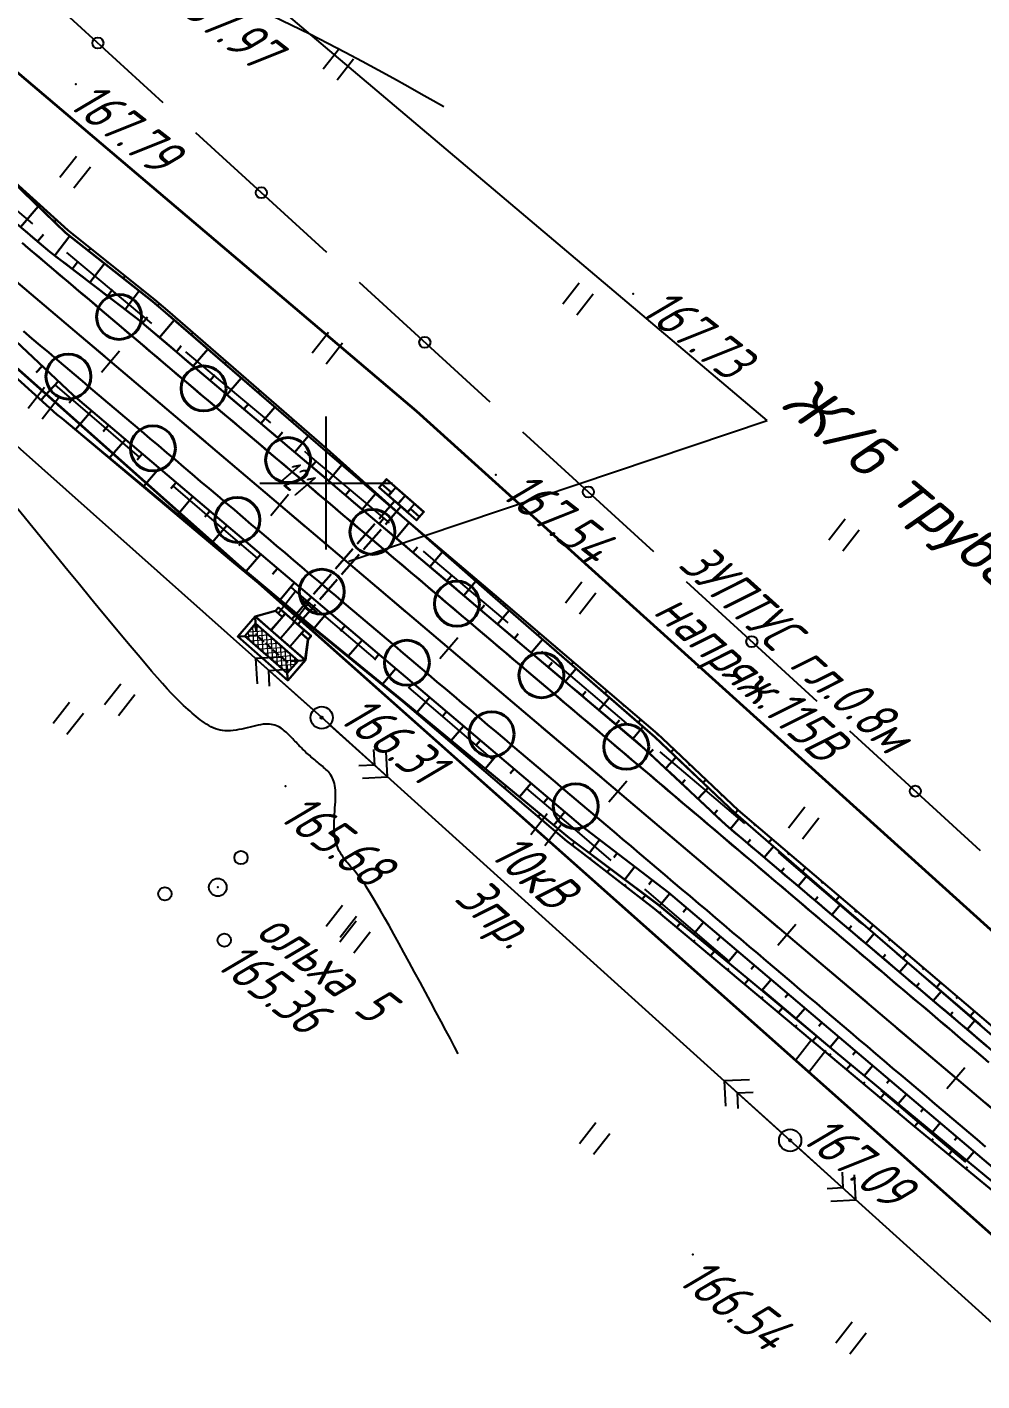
# Model space of a CAD drawing. Header units: millimetres. Extents: x -698 to 8131, y -704 to 4503.
# Drawn here: x 7678.9 to 7765.1, y 179.8 to 302 of the extents above; entities that cross this region are included whole.
import ezdxf
from ezdxf import colors
from ezdxf.entities.mleader import LeaderData, LeaderLine
from ezdxf.math import Vec2, Vec3

# ---------------------------------------------------------------- set-up
doc = ezdxf.new("R2010")
doc.units = ezdxf.units.MM
for name, pattern in [('ACAD_ISO02W100', [15, 12, -3]), ('CONTI', [0]), ('DASHED', [0.75, 0.5, -0.25]), ('STROT', [1.7, 0.5, -1.2])]:
    doc.linetypes.add(name, pattern=pattern)
for name, color, linetype, lineweight in [('10', 1, 'Continuous', 35), ('КОПИЯ_ОСЬ_13_ОТКОСЫ', 7, 'Continuous', 30), ('КОПИЯ_ОСЬ_ГРАНИЦЫ_ПОЛОС', 7, 'Continuous', 30), ('Огражд-перила', 1, 'ограждение2', 40), ('ОСЬ_ВЕРХ_ПОКРЫТИЯ_ГРАНИЦЫ_ПОЛОС', 7, 'Continuous', 30), ('ОСЬ_ВЕРХ_ПОКРЫТИЯ_ОСЬ', 1, 'Continuous', 30), ('Трубы мет.', 7, 'ACAD_ISO02W100', 30)]:
    doc.layers.add(name, color=color, linetype=linetype, lineweight=lineweight)
for name, color, linetype in [('GOR_BDEFAULT', 212, 'CONTI'), ('NAD_MDEFAULT', 7, 'CONTI'), ('PI_OTDEFAULT', 172, 'CONTI'), ('PI_TTDEFAULT', 5, 'CONTI'), ('PLN_O', 7, 'CONTI'), ('SETKR', 2, 'CONTI'), ('SIT_LDEFAULT', 7, 'CONTI'), ('USLZNDEFAULT', 7, 'CONTI'), ('ZAPSKDEFAULT', 7, 'CONTI'), ('Выноски', 250, 'Continuous'), ('ОСЬ_ВЕРХ_ПОКРЫТИЯ_ПИКЕТЫ', 1, 'Continuous'), ('разметка', 7, 'Continuous')]:
    doc.layers.add(name, color=color, linetype=linetype)
doc.styles.add('eskd', font='isocpeui.ttf', dxfattribs={"width": 1.2})
doc.styles.get("Standard").update_dxf_attribs({"font": 'isocpeui.ttf'})
doc.styles.add('ГОСТ', font='isocpeui.ttf', dxfattribs={"height": 4})
doc.linetypes.add('ограждение2', pattern='A,0.25,-0.1,[132,ltypeshp.shx,S=0.1,R=0,X=-0.1,Y=0],-0.1,1', length=1.45)

# ---------------------------------------------------------------- blocks, each defined once
blk = doc.blocks.new('BL_333')
at = {"color": 0}
for p, q in [((0, -6), (0, 6)), ((-6, 0), (6, 0))]:
    blk.add_line(p, q, dxfattribs=at)
blk = doc.blocks.new('BL_2011')
at = {"color": 0}
for p, q in [((0, 0), (0, 2.4)), ((1.6, 0), (1.6, 2.4))]:
    blk.add_line(p, q, dxfattribs=at)
blk = doc.blocks.new('BL_26')
at = {"color": 0}
for radius in [1, 0.1]:
    blk.add_circle((0, 0), radius, dxfattribs=at)
blk = doc.blocks.new('BL_172')
at = {"color": 0}
for centre, radius in [((0, 3.4), 0.6), ((0, 0), 0.8), ((-3.4, -3.4), 0.6), ((3.4, -3.4), 0.6)]:
    blk.add_circle(centre, radius, dxfattribs=at)
blk = doc.blocks.new('7')
at = {"layer": 'Огражд-перила', "linetype": 'Continuous'}
blk.add_circle((0, 0), 2.03, dxfattribs=at)
blk = doc.blocks.new('A$C25637593')
at = {"layer": 'Трубы мет.', "linetype": 'Continuous', "lineweight": 0}
h = blk.add_hatch(dxfattribs=at)
h.set_pattern_fill('ANSI37', color=256, scale=64, angle=180, style=0)
h.set_pattern_definition([(225, (2253.2026, 3680.535), (5.656854, -5.656854), []), (315, (2253.2026, 3680.535), (5.656854, 5.656854), [])])
h.paths.add_polyline_path([(49, 51), (79, 51), (79, -51), (49, -51)])
at = {"layer": 'Трубы мет.', "linetype": 'Continuous'}
for points in [[(8, -39), (8, -39), (40, -60), (40, -60), (40, 60), (8, 39), (8, 39)], [(40, 60), (49, 51)], [(88, 60), (79, 51)], [(0, 39), (0, 23), (0, 0), (0, -23), (0, -39)], [(0, 23), (8, 23), (8, 39), (0, 39)], [(0, -23), (8, -23), (8, -39), (0, -39)], [(40, -60), (49, -51)], [(79, -51), (88, -60)]]:
    blk.add_lwpolyline(points, dxfattribs=at)
at = {"layer": 'Трубы мет.', "linetype": 'Continuous', "lineweight": 0}
for points in [[(39, 23), (39, 58.1), (9, 38.5), (9, 23)], [(9, -23), (9, -38.5), (39, -58.1), (39, -23)]]:
    blk.add_lwpolyline(points, close=True, dxfattribs=at)
at = {"layer": 'Трубы мет.', "linetype": 'Continuous'}
for points in [[(40, 60), (88, 60), (88, -60), (40, -60)], [(49, 51), (79, 51), (79, -51), (49, -51)]]:
    blk.add_lwpolyline(points, close=True, dxfattribs=at)
at = {"layer": 'Трубы мет.', "ltscale": 1.2}
for points in [[(49, 51), (64, 36)], [(79, 51), (64, 36)], [(64, 36), (64, -36)], [(49, -51), (64, -36)], [(64, -36), (79, -51)]]:
    blk.add_lwpolyline(points, dxfattribs=at)
at = {"layer": 'Трубы мет.', "linetype": 'Continuous', "lineweight": 0}
for points in [[(1, 22), (39, 22)], [(1, 22), (1, 0.5)], [(1, 0.5), (39, 0.5)], [(39, 0.5), (39, 22)], [(1, -0.5), (39, -0.5)], [(1, -0.5), (1, -22)], [(1, -22), (39, -22)], [(39, -22), (39, -0.5)]]:
    blk.add_lwpolyline(points, dxfattribs=at)
blk = doc.blocks.new('A$C76A07AE2')
at = {"layer": 'Трубы мет.', "linetype": 'Continuous', "lineweight": 0}
for p, q in [((-18.9, 44.2), (-8, 44.2)), ((-18.9, 44.2), (-18.9, 23)), ((-4, 45), (-1.3, 45)), ((-18.9, 23), (0, 23)), ((-18.9, 22.1), (-0.9, 22.1)), ((-18.9, 22.1), (-18.9, 21.8)), ((-18.9, 21.8), (-18.9, 0.5)), ((-0.9, 22.1), (-0.9, 0.5)), ((-18.9, -0.5), (-18.9, -20.5)), ((-18.9, -20.5), (-18.9, -22)), ((-18.9, -22), (-0.9, -22)), ((-18.9, -23), (0, -23)), ((-18.9, -23), (-18.9, -44.1)), ((-0.9, -0.5), (-0.9, -20.5)), ((-0.9, -20.5), (-0.9, -22)), ((-18.9, -44.1), (-8, -44.1))]:
    blk.add_line(p, q, dxfattribs=at)
at = {"layer": 'Трубы мет.', "linetype": 'Continuous'}
blk.add_lwpolyline([(-20, -45), (0, -45), (0, 45), (-20, 45)], close=True, dxfattribs=at)
for points in [[(-8, 45), (-8, 23), (0, 23)], [(-8, -45), (-8, -23), (0, -23)]]:
    blk.add_lwpolyline(points, dxfattribs=at)
at = {"layer": 'Трубы мет.', "linetype": 'Continuous', "lineweight": 0}
for points in [[(-18.9, 0.5), (-0.9, 0.5)], [(-18.9, -0.5), (-0.9, -0.5)]]:
    blk.add_lwpolyline(points, dxfattribs=at)
blk = doc.blocks.new('*U53')
at = {"layer": 'КОПИЯ_ОСЬ_13_ОТКОСЫ'}
for points in [[(0, 0), (6.79, -6.52), (14.64, -12.73), (16.54, -14.36), (30.23, -26.2), (37.37, -32.31)], [(0, 0), (7, -6.28), (14.81, -12.54), (15.98, -13.55), (30.37, -26.03), (37.37, -32.31)], [(2.98, -2.67), (2.89, -2.77)], [(4.46, -4.01), (4.43, -4.04)], [(5.95, -5.35), (5.77, -5.54)], [(7.46, -6.66), (7.41, -6.73)], [(9.02, -7.91), (8.84, -8.14)], [(10.58, -9.16), (10.52, -9.23)], [(12.15, -10.41), (11.98, -10.62)], [(13.71, -11.66), (13.65, -11.73)], [(15.25, -12.92), (15.09, -13.11)], [(16.76, -14.23), (16.71, -14.3)], [(18.27, -15.54), (18.12, -15.73)], [(19.79, -16.86), (19.73, -16.92)], [(21.3, -18.17), (21.14, -18.34)], [(22.81, -19.48), (22.76, -19.53)], [(24.32, -20.79), (24.17, -20.96)], [(25.83, -22.1), (25.78, -22.15)], [(27.34, -23.41), (27.19, -23.58)], [(28.85, -24.72), (28.8, -24.77)], [(30.36, -26.03), (30.22, -26.19)], [(31.85, -27.36), (31.8, -27.42)], [(33.34, -28.7), (33.26, -28.79)], [(34.83, -30.03), (34.8, -30.06)], [(36.32, -31.37), (36.3, -31.39)]]:
    blk.add_lwpolyline(points, dxfattribs=at)
blk = doc.blocks.new('*U54')
at = {"layer": 'КОПИЯ_ОСЬ_13_ОТКОСЫ'}
for points in [[(0, 0), (7.96, -7), (22.6, -19.73), (29.86, -26.64), (37.87, -33.58), (53.01, -46.64)], [(0, 0), (8.08, -6.86), (22.84, -19.45), (23.28, -19.86), (30.12, -26.32), (68.65, -59.13)], [(3.05, -2.59), (3.01, -2.64)], [(4.57, -3.88), (4.56, -3.9)], [(6.1, -5.18), (6.01, -5.28)], [(7.62, -6.47), (7.59, -6.51)], [(9.14, -7.77), (9.02, -7.92)], [(10.67, -9.07), (10.63, -9.12)], [(12.19, -10.36), (12.04, -10.54)], [(13.71, -11.66), (13.66, -11.72)], [(15.23, -12.96), (15.06, -13.17)], [(16.76, -14.26), (16.7, -14.33)], [(18.28, -15.55), (18.07, -15.79)], [(19.8, -16.85), (19.73, -16.93)], [(21.32, -18.15), (21.09, -18.42)], [(22.84, -19.45), (22.77, -19.54)], [(24.3, -20.82), (24.04, -21.1)], [(25.75, -22.19), (25.66, -22.28)], [(27.21, -23.57), (26.93, -23.86)], [(28.66, -24.94), (28.57, -25.04)], [(30.11, -26.31), (29.83, -26.61)], [(31.64, -27.61), (31.55, -27.72)], [(33.16, -28.91), (32.87, -29.25)], [(34.68, -30.2), (34.58, -30.32)], [(36.2, -31.5), (35.89, -31.86)], [(37.73, -32.8), (37.62, -32.92)], [(39.25, -34.09), (38.92, -34.48)], [(40.77, -35.39), (40.66, -35.52)], [(42.29, -36.69), (41.95, -37.09)], [(43.82, -37.98), (43.7, -38.12)], [(45.34, -39.28), (44.98, -39.71)], [(46.86, -40.58), (46.74, -40.72)], [(48.38, -41.87), (48, -42.32)], [(49.91, -43.17), (49.78, -43.32)], [(51.43, -44.47), (51.03, -44.93)]]:
    blk.add_lwpolyline(points, dxfattribs=at)
blk = doc.blocks.new('*U57')
at = {"layer": 'КОПИЯ_ОСЬ_13_ОТКОСЫ'}
for points in [[(0, 0), (15.39, -12.77), (22.6, -18.8), (30.8, -25.52), (45.78, -37.86), (53.79, -43.87), (61.95, -50.64), (69.64, -57.04), (77.34, -63.42), (92.75, -76.16)], [(0, 0), (15.3, -12.88), (22.55, -18.86), (30.77, -25.56), (45.54, -38.14), (46.76, -39.08), (53.46, -44.26), (76.92, -63.9), (101.65, -84.23)], [(3.06, -2.58), (3.08, -2.55)], [(4.59, -3.87), (4.6, -3.86)], [(6.12, -5.15), (6.16, -5.11)], [(7.65, -6.44), (7.66, -6.43)], [(9.18, -7.73), (9.23, -7.66)], [(10.71, -9.02), (10.73, -9)], [(12.24, -10.31), (12.31, -10.22)], [(13.77, -11.6), (13.79, -11.57)], [(15.3, -12.88), (15.39, -12.77)], [(16.84, -14.16), (16.87, -14.12)], [(18.38, -15.43), (18.46, -15.34)], [(19.93, -16.7), (19.95, -16.67)], [(21.47, -17.97), (21.53, -17.9)], [(23.02, -19.24), (23.04, -19.22)], [(24.57, -20.5), (24.61, -20.45)], [(26.12, -21.77), (26.13, -21.75)], [(27.67, -23.03), (27.71, -22.99)], [(29.22, -24.29), (29.23, -24.28)], [(30.77, -25.56), (30.8, -25.52)], [(32.29, -26.86), (32.3, -26.84)], [(33.81, -28.15), (33.89, -28.06)], [(35.34, -29.45), (35.36, -29.42)], [(36.86, -30.75), (36.98, -30.61)], [(38.38, -32.04), (38.42, -32)], [(39.9, -33.34), (40.06, -33.15)], [(41.43, -34.64), (41.48, -34.57)], [(42.95, -35.93), (43.15, -35.7)], [(44.47, -37.23), (44.54, -37.15)], [(46.01, -38.5), (46.24, -38.21)], [(47.6, -39.73), (47.67, -39.63)], [(49.18, -40.95), (49.44, -40.61)], [(50.76, -42.17), (50.85, -42.06)], [(52.35, -43.39), (52.64, -43.01)], [(53.91, -44.63), (54.02, -44.51)], [(55.45, -45.92), (55.78, -45.52)], [(56.98, -47.2), (57.09, -47.07)], [(58.51, -48.49), (58.86, -48.07)], [(60.05, -49.77), (60.16, -49.63)], [(61.58, -51.05), (61.94, -50.63)], [(63.11, -52.34), (63.23, -52.2)], [(64.65, -53.62), (65.01, -53.19)], [(66.18, -54.91), (66.3, -54.76)], [(67.71, -56.19), (68.09, -55.75)], [(69.25, -57.47), (69.37, -57.33)], [(70.78, -58.76), (71.16, -58.3)], [(72.31, -60.04), (72.44, -59.89)], [(73.85, -61.33), (74.24, -60.85)], [(75.38, -62.61), (75.51, -62.45)], [(76.91, -63.9), (77.32, -63.41)], [(78.46, -65.17), (78.59, -65)], [(80, -66.44), (80.4, -65.95)], [(81.55, -67.71), (81.68, -67.54)]]:
    blk.add_lwpolyline(points, dxfattribs=at)

msp = doc.modelspace()

# ---------------------------------------------------------------- linework, layer by layer
at = {"layer": '10'}
for points in [[(7384.5, 596.29), (7438.51, 545.9), (7502.4, 474.09), (7557.08, 408.21), (7599.64, 364.49), (7714.09, 267.32), (7782.33, 205.66), (7802.95, 187.96), (7827.05, 167.28), (7831.93, 163.09), (7846.05, 144.89), (7851.59, 137.76), (7868.69, 97.28), (7876.34, 79.15), (7881.94, 63.12), (7904.92, -2.65), (7913.74, -6.59), (7929.84, -50.89), (7929.84, -50.89), (7966.05, -166.92), (7964.87, -168.84), (7968.62, -174.87), (7974.57, -194.31), (7993.63, -264.5)], [(7904.92, -2.65), (7881.94, 63.12), (7876.34, 79.15), (7868.69, 97.28), (7851.59, 137.76), (7846.05, 144.89), (7831.93, 163.09), (7827.05, 167.28), (7802.95, 187.96), (7782.33, 205.66), (7714.09, 267.32), (7599.64, 364.49), (7557.08, 408.21), (7502.4, 474.09)], [(7534.82, 388.2), (7579.15, 342.64), (7668.38, 266.15), (7674.93, 273.95), (7730.44, 224.6), (7787.61, 173.77), (7799.79, 161.63), (7803.05, 157.73), (7798.76, 152.74), (7838.69, 112.27), (7838.69, 112.27), (7853.29, 72.48), (7860.17, 81.04), (7863.85, 70.86), (7884.48, 12.62)]]:
    msp.add_lwpolyline(points, dxfattribs=at)
at = {"layer": 'GOR_BDEFAULT', "color": 212, "flags": 128}
for points, elevation in [([(7716.56, 294.77), (7715.58, 295.32), (7714.49, 295.94), (7713.29, 296.61), (7712, 297.33), (7710.62, 298.09), (7709.17, 298.87), (7707.65, 299.68), (7706.07, 300.5), (7704.45, 301.33), (7702.78, 302.15), (7701.09, 302.97), (7699.37, 303.76), (7697.65, 304.53), (7695.92, 305.26), (7694.2, 305.96), (7692.49, 306.6), (7690.79, 307.2), (7689.11, 307.75), (7687.43, 308.27), (7685.76, 308.75), (7684.08, 309.21), (7682.41, 309.64), (7680.72, 310.05), (7679.02, 310.45), (7677.31, 310.83), (7675.59, 311.21), (7673.84, 311.58), (7672.07, 311.96), (7670.27, 312.34), (7668.44, 312.73)], 168), ([(7717.85, 209.32), (7717.51, 209.95), (7717.14, 210.66), (7716.73, 211.42), (7716.3, 212.23), (7715.84, 213.09), (7715.37, 213.97), (7714.89, 214.87), (7714.4, 215.78), (7713.91, 216.69), (7713.42, 217.59), (7712.94, 218.47), (7712.48, 219.31), (7712.03, 220.12), (7711.61, 220.88), (7711.22, 221.57), (7710.86, 222.2), (7710.54, 222.76), (7710.24, 223.26), (7709.97, 223.71), (7709.72, 224.1), (7709.5, 224.45), (7709.3, 224.75), (7709.12, 225.02), (7708.95, 225.25), (7708.79, 225.45), (7708.65, 225.64), (7708.51, 225.8), (7708.39, 225.95), (7708.26, 226.09), (7708.14, 226.23), (7708.01, 226.37), (7707.89, 226.51), (7707.77, 226.65), (7707.65, 226.8), (7707.53, 226.95), (7707.42, 227.11), (7707.31, 227.27), (7707.21, 227.44), (7707.11, 227.61), (7707.02, 227.8), (7706.94, 228), (7706.86, 228.2), (7706.8, 228.42), (7706.75, 228.65), (7706.71, 228.9), (7706.68, 229.16), (7706.66, 229.43), (7706.66, 229.71), (7706.66, 230), (7706.66, 230.3), (7706.67, 230.6), (7706.69, 230.9), (7706.71, 231.2), (7706.72, 231.5), (7706.74, 231.79), (7706.76, 232.07), (7706.77, 232.35), (7706.77, 232.61), (7706.77, 232.87), (7706.76, 233.1), (7706.74, 233.32), (7706.71, 233.52), (7706.67, 233.71), (7706.62, 233.88), (7706.57, 234.04), (7706.51, 234.19), (7706.44, 234.32), (7706.36, 234.45), (7706.28, 234.57), (7706.19, 234.68), (7706.1, 234.78), (7706.01, 234.89), (7705.91, 234.98), (7705.8, 235.08), (7705.7, 235.17), (7705.59, 235.27), (7705.48, 235.36), (7705.37, 235.46), (7705.25, 235.55), (7705.14, 235.65), (7705.02, 235.74), (7704.91, 235.84), (7704.79, 235.93), (7704.68, 236.03), (7704.56, 236.13), (7704.45, 236.23), (7704.33, 236.32), (7704.22, 236.42), (7704.11, 236.52), (7704.01, 236.62), (7703.9, 236.72), (7703.8, 236.82), (7703.7, 236.92), (7703.6, 237.02), (7703.5, 237.12), (7703.4, 237.23), (7703.3, 237.33), (7703.21, 237.43), (7703.11, 237.53), (7703.01, 237.63), (7702.92, 237.74), (7702.82, 237.84), (7702.72, 237.94), (7702.62, 238.04), (7702.52, 238.14), (7702.42, 238.24), (7702.31, 238.34), (7702.21, 238.44), (7702.09, 238.53), (7701.98, 238.62), (7701.86, 238.71), (7701.73, 238.79), (7701.6, 238.86), (7701.46, 238.92), (7701.31, 238.97), (7701.15, 239.02), (7700.99, 239.05), (7700.81, 239.07), (7700.63, 239.08), (7700.43, 239.07), (7700.23, 239.06), (7700.01, 239.02), (7699.78, 238.98), (7699.55, 238.93), (7699.31, 238.87), (7699.06, 238.81), (7698.81, 238.75), (7698.56, 238.69), (7698.31, 238.63), (7698.05, 238.58), (7697.8, 238.53), (7697.55, 238.49), (7697.3, 238.47), (7697.05, 238.46), (7696.82, 238.46), (7696.59, 238.49), (7696.36, 238.53), (7696.15, 238.59), (7695.93, 238.66), (7695.73, 238.74), (7695.52, 238.84), (7695.33, 238.95), (7695.13, 239.07), (7694.94, 239.19), (7694.75, 239.33), (7694.57, 239.47), (7694.38, 239.62), (7694.2, 239.76), (7694.02, 239.92), (7693.84, 240.07), (7693.66, 240.23), (7693.47, 240.39), (7693.27, 240.56), (7693.06, 240.76), (7692.83, 240.98), (7692.57, 241.23), (7692.28, 241.53), (7691.95, 241.87), (7691.58, 242.27), (7691.17, 242.73), (7690.7, 243.25), (7690.18, 243.85), (7689.6, 244.53), (7688.95, 245.29), (7688.23, 246.15), (7687.43, 247.11), (7686.56, 248.15), (7685.64, 249.27), (7684.67, 250.45), (7683.67, 251.68), (7682.63, 252.95), (7681.57, 254.23), (7680.51, 255.53), (7679.45, 256.83), (7678.4, 258.1), (7677.37, 259.35), (7676.37, 260.56), (7675.41, 261.71), (7674.51, 262.79), (7673.66, 263.79), (7672.88, 264.7), (7672.16, 265.52), (7671.51, 266.25), (7670.92, 266.91), (7670.38, 267.5), (7669.89, 268.03), (7669.45, 268.49), (7669.05, 268.9), (7668.7, 269.26), (7668.37, 269.58), (7668.08, 269.87), (7667.82, 270.12), (7667.59, 270.35), (7667.37, 270.56), (7667.17, 270.75), (7666.99, 270.94), (7666.81, 271.12), (7666.65, 271.3), (7666.5, 271.46), (7666.35, 271.63), (7666.21, 271.79), (7666.07, 271.95), (7665.94, 272.11), (7665.8, 272.26), (7665.67, 272.42), (7665.53, 272.57), (7665.39, 272.73), (7665.25, 272.89), (7665.1, 273.05), (7664.94, 273.21), (7664.77, 273.38), (7664.59, 273.56), (7664.41, 273.73), (7664.21, 273.92), (7664.01, 274.1), (7663.81, 274.29), (7663.59, 274.49), (7663.38, 274.69), (7663.15, 274.89), (7662.93, 275.1), (7662.7, 275.31), (7662.47, 275.53), (7662.24, 275.75), (7662, 275.97), (7661.77, 276.2), (7661.53, 276.44), (7661.29, 276.67), (7661.06, 276.91), (7660.82, 277.15), (7660.58, 277.39), (7660.34, 277.63), (7660.1, 277.87), (7659.86, 278.1), (7659.62, 278.33), (7659.37, 278.56), (7659.12, 278.78), (7658.87, 278.99), (7658.61, 279.2), (7658.36, 279.39), (7658.1, 279.58), (7657.83, 279.75), (7657.56, 279.92), (7657.29, 280.08), (7657.02, 280.23), (7656.74, 280.37), (7656.46, 280.5), (7656.18, 280.63), (7655.9, 280.76), (7655.61, 280.89), (7655.33, 281.01), (7655.04, 281.13), (7654.76, 281.25), (7654.47, 281.37), (7654.18, 281.5), (7653.89, 281.62), (7653.61, 281.76), (7653.32, 281.89), (7653.04, 282.03), (7652.75, 282.17), (7652.47, 282.3), (7652.19, 282.44), (7651.92, 282.58), (7651.64, 282.72), (7651.37, 282.86), (7651.11, 282.99), (7650.84, 283.12), (7650.58, 283.24), (7650.33, 283.36), (7650.08, 283.47), (7649.84, 283.58), (7649.6, 283.68), (7649.37, 283.77), (7649.14, 283.85), (7648.91, 283.94), (7648.69, 284.02), (7648.46, 284.09), (7648.23, 284.17), (7648.01, 284.25), (7647.78, 284.33), (7647.54, 284.41), (7647.3, 284.49), (7647.06, 284.58), (7646.81, 284.68), (7646.55, 284.78), (7646.28, 284.89), (7646, 285.02), (7645.7, 285.16), (7645.36, 285.32), (7644.99, 285.51), (7644.56, 285.73), (7644.08, 285.99), (7643.51, 286.3), (7642.87, 286.67), (7642.13, 287.09), (7641.29, 287.58), (7640.33, 288.14), (7639.24, 288.78), (7638.02, 289.5), (7636.66, 290.31), (7635.14, 291.22)], 166)]:
    msp.add_lwpolyline(points, dxfattribs=dict(at, elevation=elevation))
at = {"layer": 'PI_TTDEFAULT', "color": 5}
for p in [(7683.33, 296.84, 167.79), (7733.63, 277.92, 167.73), (7721.23, 261.58, 167.54), (7705.53, 239.66, 166.31), (7702.26, 233.46, 165.68), (7696.15, 224.34, 165.36), (7747.8, 201.5, 167.09), (7739.02, 191.19, 166.54)]:
    msp.add_point(p, dxfattribs=at)
at = {"layer": 'SIT_LDEFAULT', "color": 7}
for p, q in [((7691.23, 295.14), (7679.43, 305.94)), ((7705.98, 281.63), (7694.18, 292.43)), ((7679.46, 284.22), (7675.61, 287.46)), ((7687.09, 277.83), (7682.53, 281.65)), ((7705.53, 239.66), (7659.22, 280.91)), ((7720.73, 268.13), (7708.93, 278.93)), ((7690.19, 275.23), (7687.09, 277.83)), ((7698.58, 268.22), (7693.26, 272.66)), ((7681.49, 269.66), (7684.15, 267.38)), ((7700.93, 266.25), (7698.58, 268.22)), ((7684.15, 267.38), (7689.07, 263.16)), ((7735.49, 254.63), (7723.69, 265.43)), ((7704.32, 263.41), (7704, 263.68)), ((7710.06, 258.59), (7704.32, 263.41)), ((7692.11, 260.56), (7697.1, 256.28)), ((7711.65, 257.25), (7710.06, 258.59)), ((7697.1, 256.28), (7699.71, 254.05)), ((7715.79, 253.76), (7714.71, 254.67)), ((7721.72, 248.74), (7715.79, 253.76)), ((7750.24, 241.12), (7738.44, 251.92)), ((7702.74, 251.44), (7703.47, 250.81)), ((7703.47, 250.81), (7709.75, 245.44)), ((7722.35, 248.21), (7721.72, 248.74)), ((7728, 243.42), (7725.4, 245.62)), ((7701.82, 245.11), (7699.56, 244.98)), ((7704.78, 240.33), (7699.56, 244.98)), ((7699.56, 244.98), (7699.69, 242.72)), ((7709.75, 245.44), (7710.34, 244.94)), ((7700.75, 243.92), (7702.16, 244)), ((7700.83, 242.51), (7700.75, 243.92)), ((7733.03, 239.16), (7728, 243.42)), ((7713.38, 242.34), (7716, 240.11)), ((7747.8, 201.5), (7705.53, 239.66)), ((7716, 240.11), (7720.98, 235.85)), ((7706.27, 238.99), (7711.47, 234.3)), ((7764.99, 227.62), (7753.19, 238.42)), ((7710.21, 236.78), (7710.28, 235.37)), ((7711.47, 234.3), (7711.35, 236.56)), ((7741.12, 232.29), (7736.08, 236.57)), ((7710.28, 235.37), (7708.87, 235.3)), ((7709.21, 234.18), (7711.47, 234.3)), ((7724.02, 233.25), (7728.57, 229.37)), ((7743.7, 230.09), (7741.12, 232.29)), ((7728.57, 229.37), (7731.63, 226.76)), ((7747.72, 226.67), (7746.75, 227.5)), ((7754.19, 221.15), (7747.72, 226.67)), ((7734.67, 224.17), (7734.84, 224.02)), ((7734.84, 224.02), (7741.07, 218.7)), ((7754.36, 221.01), (7754.19, 221.15)), ((7741.07, 218.7), (7742.27, 217.67)), ((7760.42, 215.83), (7757.4, 218.41)), ((7745.31, 215.07), (7747.23, 213.43)), ((7765.01, 211.93), (7760.42, 215.83)), ((7747.23, 213.44), (7752.93, 208.58)), ((7744.12, 206.98), (7741.86, 206.86)), ((7747.06, 202.17), (7741.86, 206.86)), ((7741.86, 206.86), (7741.98, 204.6)), ((7743.05, 205.79), (7744.46, 205.86)), ((7743.12, 204.38), (7743.05, 205.79)), ((7755.98, 205.99), (7759.43, 203.06)), ((7759.43, 203.06), (7763.61, 199.53)), ((7789.09, 164.16), (7747.8, 201.5)), ((7748.54, 200.83), (7753.73, 196.13)), ((7752.48, 198.62), (7752.55, 197.21)), ((7753.73, 196.13), (7753.62, 198.39)), ((7752.55, 197.21), (7751.13, 197.14)), ((7751.47, 196.02), (7753.73, 196.13))]:
    msp.add_line(p, q, dxfattribs=at)
for centre in [(7685.33, 300.54), (7700.08, 287.03), (7714.83, 273.53), (7729.59, 260.03), (7744.34, 246.52), (7759.09, 233.02)]:
    msp.add_circle(centre, 0.5, dxfattribs=at)
at = {"layer": 'КОПИЯ_ОСЬ_13_ОТКОСЫ'}
for points in [[(7618.37, 335.26), (7658.55, 300.72), (7680.98, 281.71), (7688.93, 275.62), (7734.7, 236.82), (7742, 229.97), (7801.96, 179.13)], [(7613.71, 328.25), (7675.81, 275.6), (7683.11, 268.76), (7728.88, 229.95), (7736.83, 223.87), (7792.2, 176.92)], [(7640.33, 302.42), (7647.17, 296.56), (7647.92, 295.91), (7648.67, 295.24), (7651.7, 292.64), (7653.44, 291.13), (7659.2, 286.02), (7666.86, 279.59), (7674.21, 273.72), (7681.63, 267.01), (7682.11, 266.65), (7697.5, 253.87), (7704.71, 247.84), (7712.91, 241.12), (7727.89, 228.79), (7735.9, 222.77), (7744.06, 216.01), (7751.74, 209.61), (7759.44, 203.23), (7774.86, 190.48)], [(7660.3, 302.78), (7667.81, 296.18), (7675.63, 289.94), (7682.43, 283.41), (7690.28, 277.21), (7692.17, 275.57), (7705.86, 263.74), (7713.01, 257.63), (7720.97, 250.63), (7735.61, 237.89), (7742.86, 230.99), (7750.88, 224.05), (7766.02, 210.98)], [(7678.36, 283.92), (7679.95, 285.79)], [(7679.89, 282.63), (7680.42, 283.25)], [(7681.43, 281.36), (7682.79, 283.13)], [(7683.02, 280.14), (7683.47, 280.73)], [(7684.61, 278.93), (7685.92, 280.65)], [(7686.2, 277.71), (7686.64, 278.29)], [(7687.79, 276.5), (7689.06, 278.17)], [(7689.36, 275.26), (7689.81, 275.8)], [(7690.88, 273.97), (7692.21, 275.54)], [(7692.41, 272.67), (7692.85, 273.2)], [(7693.93, 271.38), (7695.24, 272.92)], [(7680.31, 271.38), (7679.77, 270.8)], [(7695.46, 270.09), (7695.89, 270.6)], [(7696.98, 268.79), (7698.26, 270.3)], [(7681.77, 270.01), (7680.18, 268.32)], [(7683.23, 268.65), (7682.73, 268.06)], [(7698.51, 267.5), (7698.94, 268)], [(7700.03, 266.21), (7701.29, 267.69)], [(7684.76, 267.36), (7683.31, 265.65)], [(7686.29, 266.06), (7685.8, 265.49)], [(7701.56, 264.91), (7701.98, 265.41)], [(7687.81, 264.77), (7686.39, 263.09)], [(7703.09, 263.62), (7704.32, 265.07)], [(7689.34, 263.48), (7688.86, 262.92)], [(7704.61, 262.33), (7705.02, 262.81)], [(7690.86, 262.18), (7689.47, 260.54)], [(7706.14, 261.03), (7707.35, 262.46)], [(7692.39, 260.89), (7691.92, 260.34)], [(7693.91, 259.6), (7692.54, 257.98)], [(7707.66, 259.74), (7708.07, 260.22)], [(7709.19, 258.45), (7710.39, 259.86)], [(7695.44, 258.3), (7694.98, 257.77)], [(7696.96, 257.01), (7695.62, 255.43)], [(7710.71, 257.15), (7711.11, 257.63)], [(7712.24, 255.86), (7713.42, 257.26)], [(7698.49, 255.72), (7698.04, 255.19)], [(7700.02, 254.42), (7698.7, 252.87)], [(7713.76, 254.57), (7714.16, 255.03)], [(7715.29, 253.27), (7716.43, 254.62)], [(7701.54, 253.13), (7701.1, 252.61)], [(7703.07, 251.84), (7701.77, 250.3)], [(7716.82, 251.98), (7717.2, 252.43)], [(7718.34, 250.69), (7719.43, 251.98)], [(7704.59, 250.54), (7704.16, 250.03)], [(7719.87, 249.39), (7720.23, 249.82)], [(7721.39, 248.1), (7722.45, 249.34)], [(7706.12, 249.25), (7704.84, 247.74)], [(7707.64, 247.96), (7707.22, 247.45)], [(7722.92, 246.81), (7723.27, 247.22)], [(7709.17, 246.66), (7707.93, 245.2)], [(7724.44, 245.51), (7725.46, 246.72)], [(7710.69, 245.37), (7710.28, 244.88)], [(7725.97, 244.22), (7726.31, 244.62)], [(7712.22, 244.08), (7711.02, 242.67)], [(7727.49, 242.93), (7728.48, 244.09)], [(7713.74, 242.78), (7713.35, 242.31)], [(7729.02, 241.63), (7729.35, 242.02)], [(7715.27, 241.49), (7714.12, 240.13)], [(7730.55, 240.34), (7731.5, 241.47)], [(7716.8, 240.2), (7716.41, 239.74)], [(7718.32, 238.9), (7717.2, 237.59)], [(7732.07, 239.05), (7732.39, 239.42)], [(7733.6, 237.75), (7734.52, 238.84)], [(7719.85, 237.61), (7719.47, 237.17)], [(7721.37, 236.32), (7720.29, 235.04)], [(7735.1, 236.44), (7735.43, 236.78)], [(7736.56, 235.07), (7737.51, 236.08)], [(7722.9, 235.02), (7722.54, 234.6)], [(7724.42, 233.73), (7723.38, 232.5)], [(7738.02, 233.7), (7738.34, 234.04)], [(7725.95, 232.44), (7725.6, 232.03)], [(7739.48, 232.33), (7740.41, 233.32)], [(7727.47, 231.14), (7726.47, 229.95)], [(7740.94, 230.97), (7741.25, 231.3)], [(7729, 229.86), (7728.69, 229.44)], [(7742.42, 229.62), (7743.27, 230.63)], [(7730.59, 228.64), (7729.68, 227.44)], [(7743.94, 228.33), (7744.23, 228.66)], [(7732.18, 227.43), (7731.88, 227.03)], [(7745.47, 227.03), (7746.3, 228.01)], [(7733.77, 226.21), (7732.87, 225.04)], [(7746.99, 225.74), (7747.27, 226.07)], [(7735.36, 224.99), (7735.06, 224.6)], [(7748.52, 224.45), (7749.32, 225.39)], [(7736.94, 223.77), (7736.01, 222.68)], [(7738.47, 222.48), (7738.16, 222.11)], [(7750.04, 223.15), (7750.31, 223.47)], [(7751.57, 221.86), (7752.35, 222.78)], [(7739.99, 221.19), (7739.09, 220.12)], [(7753.09, 220.57), (7753.35, 220.87)], [(7754.62, 219.27), (7755.38, 220.16)], [(7741.52, 219.89), (7741.22, 219.54)], [(7743.04, 218.6), (7742.17, 217.57)], [(7756.15, 217.98), (7756.4, 218.28)], [(7757.67, 216.68), (7758.41, 217.55)], [(7744.57, 217.31), (7744.28, 216.96)], [(7746.09, 216.01), (7745.25, 215.02)], [(7759.2, 215.39), (7759.44, 215.68)], [(7747.62, 214.72), (7747.34, 214.39)], [(7760.72, 214.1), (7761.43, 214.94)], [(7749.15, 213.43), (7748.32, 212.46)], [(7762.25, 212.8), (7762.48, 213.08)], [(7750.67, 212.13), (7750.4, 211.81)], [(7763.77, 211.51), (7764.46, 212.32)], [(7752.2, 210.84), (7751.4, 209.9)], [(7753.72, 209.55), (7753.46, 209.23)], [(7755.25, 208.25), (7754.48, 207.34)], [(7756.77, 206.96), (7756.52, 206.66)], [(7758.3, 205.67), (7757.56, 204.79)], [(7759.82, 204.37), (7759.58, 204.08)], [(7761.35, 203.08), (7760.64, 202.24)], [(7762.88, 201.79), (7762.64, 201.51)], [(7764.4, 200.49), (7763.72, 199.69)]]:
    msp.add_lwpolyline(points, dxfattribs=at)
at = {"layer": 'КОПИЯ_ОСЬ_ГРАНИЦЫ_ПОЛОС'}
for points in [[(7765.43, 208.8), (7764.66, 209.45), (7763.9, 210.09), (7763.14, 210.74), (7762.38, 211.39), (7761.61, 212.03), (7760.85, 212.68), (7760.09, 213.33), (7759.33, 213.97), (7758.56, 214.62), (7757.8, 215.26), (7757.04, 215.91), (7756.28, 216.56), (7755.51, 217.2), (7754.75, 217.85), (7753.99, 218.5), (7753.23, 219.14), (7752.46, 219.79), (7751.7, 220.44), (7750.94, 221.08), (7750.18, 221.73), (7749.41, 222.38), (7748.65, 223.02), (7747.89, 223.67), (7747.13, 224.32), (7746.36, 224.96), (7745.6, 225.61), (7744.84, 226.26), (7744.08, 226.9), (7743.31, 227.55), (7742.55, 228.19), (7741.79, 228.84), (7741.03, 229.49), (7740.26, 230.13), (7739.5, 230.78), (7738.74, 231.43), (7737.97, 232.07), (7737.21, 232.72), (7736.45, 233.37), (7735.69, 234.01), (7734.92, 234.66), (7734.16, 235.31), (7733.4, 235.95), (7732.64, 236.6), (7731.87, 237.25), (7731.11, 237.89), (7730.35, 238.54), (7729.59, 239.19), (7728.82, 239.83), (7728.06, 240.48), (7727.3, 241.12), (7726.54, 241.77), (7725.77, 242.42), (7725.01, 243.06), (7724.25, 243.71), (7723.49, 244.36), (7722.72, 245), (7721.96, 245.65), (7721.2, 246.3), (7720.44, 246.94), (7719.67, 247.59), (7718.91, 248.24), (7718.15, 248.88), (7717.39, 249.53), (7716.62, 250.18), (7715.86, 250.82), (7715.1, 251.47), (7714.34, 252.11), (7713.57, 252.76), (7712.81, 253.41), (7712.05, 254.05), (7711.29, 254.7), (7710.52, 255.35), (7709.76, 255.99), (7709, 256.64), (7708.24, 257.29), (7707.47, 257.93), (7706.71, 258.58), (7705.95, 259.23), (7705.19, 259.87), (7704.42, 260.52), (7703.66, 261.17), (7702.9, 261.81), (7702.14, 262.46), (7701.37, 263.11), (7700.61, 263.75), (7699.85, 264.4), (7699.09, 265.04), (7698.32, 265.69), (7697.56, 266.34), (7696.8, 266.98), (7696.04, 267.63), (7695.27, 268.28), (7694.51, 268.92), (7693.75, 269.57), (7692.98, 270.22), (7692.22, 270.86), (7691.46, 271.51), (7690.7, 272.16), (7689.93, 272.8), (7689.17, 273.45), (7688.41, 274.1), (7687.65, 274.74), (7686.88, 275.39), (7686.12, 276.04), (7685.36, 276.68), (7684.6, 277.33), (7683.83, 277.97), (7683.07, 278.62), (7682.31, 279.27), (7681.55, 279.91), (7680.78, 280.56), (7680.02, 281.21), (7679.26, 281.85), (7678.5, 282.5)], [(7678.83, 282.22), (7679.59, 281.57), (7680.36, 280.92), (7681.12, 280.28), (7681.88, 279.63), (7682.64, 278.98), (7683.41, 278.34), (7684.17, 277.69), (7684.93, 277.05), (7685.69, 276.4), (7686.46, 275.75), (7687.22, 275.11), (7687.98, 274.46), (7688.74, 273.81), (7689.5, 273.17), (7690.27, 272.52), (7691.03, 271.87), (7691.79, 271.23), (7692.55, 270.58), (7693.32, 269.94), (7694.08, 269.29), (7694.84, 268.64), (7695.6, 268), (7696.37, 267.35), (7697.13, 266.7), (7697.89, 266.06), (7698.65, 265.41), (7699.42, 264.77), (7700.18, 264.12), (7700.94, 263.47), (7701.7, 262.83), (7702.46, 262.18), (7703.23, 261.53), (7703.99, 260.89), (7704.75, 260.24), (7705.51, 259.59), (7706.28, 258.95), (7707.04, 258.3), (7707.8, 257.66), (7708.56, 257.01), (7709.33, 256.36), (7710.09, 255.72), (7710.85, 255.07), (7711.61, 254.42), (7712.38, 253.78), (7713.14, 253.13), (7713.9, 252.48), (7714.66, 251.84), (7715.42, 251.19), (7716.19, 250.55), (7716.95, 249.9), (7717.71, 249.25), (7718.47, 248.61), (7719.24, 247.96), (7720, 247.31), (7720.76, 246.67), (7721.52, 246.02), (7722.29, 245.37), (7723.05, 244.73), (7723.81, 244.08), (7724.57, 243.44), (7725.34, 242.79), (7726.1, 242.14), (7726.86, 241.5), (7727.62, 240.85), (7728.38, 240.2), (7729.15, 239.56), (7729.91, 238.91), (7730.67, 238.27), (7731.43, 237.62), (7732.2, 236.97), (7732.96, 236.33), (7733.72, 235.68), (7734.48, 235.03), (7735.25, 234.39), (7736.01, 233.74), (7736.77, 233.09), (7737.53, 232.45), (7738.3, 231.8), (7739.06, 231.16), (7739.82, 230.51), (7740.58, 229.86), (7741.34, 229.22), (7742.11, 228.57), (7742.87, 227.92), (7743.63, 227.28), (7744.39, 226.63), (7745.16, 225.98), (7745.92, 225.34), (7746.68, 224.69), (7747.44, 224.05), (7748.21, 223.4), (7748.97, 222.75), (7749.73, 222.11), (7750.49, 221.46), (7751.26, 220.81), (7752.02, 220.17), (7752.78, 219.52), (7753.54, 218.88), (7754.3, 218.23), (7755.07, 217.58), (7755.83, 216.94), (7756.59, 216.29), (7757.35, 215.64), (7758.12, 215), (7758.88, 214.35), (7759.64, 213.7), (7760.4, 213.06), (7761.17, 212.41), (7761.93, 211.77), (7762.69, 211.12), (7763.45, 210.47), (7764.22, 209.83), (7764.98, 209.18), (7765.74, 208.53)], [(7749.93, 223.25), (7750.23, 223), (7750.99, 222.35), (7751.75, 221.7), (7752.51, 221.06), (7753.27, 220.41), (7754.04, 219.77), (7754.8, 219.12), (7755.56, 218.48), (7756.32, 217.83), (7757.08, 217.19), (7757.84, 216.54), (7758.6, 215.89), (7759.37, 215.25), (7760.13, 214.6), (7760.89, 213.96), (7761.65, 213.31), (7762.41, 212.67), (7763.17, 212.02), (7763.94, 211.38), (7764.7, 210.73), (7765.46, 210.08)]]:
    msp.add_lwpolyline(points, dxfattribs=at)
at = {"layer": 'ОСЬ_ВЕРХ_ПОКРЫТИЯ_ГРАНИЦЫ_ПОЛОС'}
for points in [[(7613.71, 328.25), (7675.81, 275.6), (7683.11, 268.76), (7728.88, 229.95), (7736.83, 223.87), (7792.2, 176.92)], [(7678.74, 283.61), (7679.48, 282.97), (7680.23, 282.34), (7680.98, 281.71), (7681.7, 281.15), (7682.43, 280.6), (7683.15, 280.05), (7683.87, 279.49), (7684.59, 278.94), (7685.32, 278.39), (7686.04, 277.83), (7686.76, 277.28), (7687.49, 276.73), (7688.21, 276.17), (7688.93, 275.62), (7689.68, 274.98), (7690.43, 274.35), (7691.18, 273.71), (7691.93, 273.08), (7692.68, 272.44), (7693.43, 271.8), (7694.18, 271.17), (7694.93, 270.53), (7695.68, 269.9), (7696.43, 269.26), (7697.18, 268.62), (7697.93, 267.99), (7698.68, 267.35), (7699.43, 266.72), (7700.18, 266.08), (7700.93, 265.44), (7701.69, 264.81), (7702.44, 264.17), (7703.19, 263.54), (7703.94, 262.9), (7704.69, 262.26), (7705.44, 261.63), (7706.19, 260.99), (7706.94, 260.35), (7707.69, 259.72), (7708.44, 259.08), (7709.19, 258.45), (7709.94, 257.81), (7710.69, 257.17), (7711.44, 256.54), (7712.19, 255.9), (7712.94, 255.27), (7713.69, 254.63), (7714.44, 253.99), (7715.19, 253.36), (7715.94, 252.72), (7716.69, 252.09), (7717.44, 251.45), (7718.19, 250.81), (7718.94, 250.18), (7719.69, 249.54), (7720.44, 248.91), (7721.19, 248.27), (7721.94, 247.63), (7722.69, 247), (7723.44, 246.36), (7724.19, 245.72), (7724.94, 245.09), (7725.69, 244.45), (7726.44, 243.82), (7727.19, 243.18), (7727.94, 242.54), (7728.69, 241.91), (7729.44, 241.27), (7730.19, 240.64), (7730.95, 240), (7731.7, 239.36), (7732.45, 238.73), (7733.2, 238.09), (7733.95, 237.46), (7734.7, 236.82), (7735.36, 236.2), (7736.02, 235.57), (7736.69, 234.95), (7737.35, 234.33), (7738.02, 233.71), (7738.68, 233.08), (7739.34, 232.46), (7740.01, 231.84), (7740.67, 231.22), (7741.34, 230.59), (7742, 229.97), (7742.76, 229.33), (7743.52, 228.68), (7744.29, 228.03), (7745.05, 227.39), (7745.81, 226.74), (7746.57, 226.1), (7747.33, 225.45), (7748.1, 224.8), (7748.86, 224.16), (7749.62, 223.51), (7750.38, 222.87), (7751.14, 222.22), (7751.91, 221.57), (7752.67, 220.93), (7753.43, 220.28), (7754.19, 219.64), (7754.95, 218.99), (7755.72, 218.34), (7756.48, 217.7), (7757.24, 217.05), (7758, 216.41), (7758.76, 215.76), (7759.53, 215.11), (7760.29, 214.47), (7761.05, 213.82), (7761.81, 213.18), (7762.57, 212.53), (7763.34, 211.88), (7764.1, 211.24), (7764.86, 210.59), (7765.62, 209.95)], [(7765.43, 200.93), (7764.67, 201.57), (7763.91, 202.22), (7763.15, 202.87), (7762.39, 203.51), (7761.62, 204.16), (7760.86, 204.8), (7760.1, 205.45), (7759.34, 206.09), (7758.58, 206.74), (7757.82, 207.39), (7757.05, 208.03), (7756.29, 208.68), (7755.53, 209.32), (7754.77, 209.97), (7754.01, 210.61), (7753.25, 211.26), (7752.49, 211.91), (7751.72, 212.55), (7750.96, 213.2), (7750.2, 213.84), (7749.44, 214.49), (7748.68, 215.13), (7747.92, 215.78), (7747.15, 216.43), (7746.39, 217.07), (7745.63, 217.72), (7744.87, 218.36), (7744.11, 219.01), (7743.35, 219.65), (7742.58, 220.3), (7741.82, 220.95), (7741.06, 221.59), (7740.3, 222.24), (7739.54, 222.88), (7738.78, 223.53), (7738.01, 224.17), (7737.25, 224.82), (7736.49, 225.47), (7735.73, 226.11), (7734.97, 226.76), (7734.21, 227.4), (7733.45, 228.05), (7732.68, 228.69), (7731.92, 229.34), (7731.16, 229.99), (7730.4, 230.63), (7729.64, 231.28), (7728.88, 231.92), (7728.11, 232.57), (7727.35, 233.21), (7726.59, 233.86), (7725.83, 234.5), (7725.07, 235.15), (7724.31, 235.8), (7723.54, 236.44), (7722.78, 237.09), (7722.02, 237.73), (7721.26, 238.38), (7720.5, 239.02), (7719.74, 239.67), (7718.97, 240.32), (7718.21, 240.96), (7717.45, 241.61), (7716.69, 242.25), (7715.93, 242.9), (7715.17, 243.54), (7714.4, 244.19), (7713.64, 244.84), (7712.88, 245.48), (7712.12, 246.13), (7711.36, 246.77), (7710.6, 247.42), (7709.84, 248.06), (7709.07, 248.71), (7708.31, 249.36), (7707.55, 250), (7706.79, 250.65), (7706.03, 251.29), (7705.27, 251.94), (7704.5, 252.58), (7703.74, 253.23), (7702.98, 253.88), (7702.22, 254.52), (7701.46, 255.17), (7700.7, 255.81), (7699.93, 256.46), (7699.17, 257.1), (7698.41, 257.75), (7697.65, 258.4), (7696.89, 259.04), (7696.13, 259.69), (7695.36, 260.33), (7694.6, 260.98), (7693.84, 261.62), (7693.08, 262.27), (7692.32, 262.92), (7691.56, 263.56), (7690.8, 264.21), (7690.03, 264.85), (7689.27, 265.5), (7688.51, 266.14), (7687.75, 266.79), (7686.99, 267.44), (7686.23, 268.08), (7685.46, 268.73), (7684.7, 269.37), (7683.94, 270.02), (7683.18, 270.66), (7682.42, 271.31), (7681.66, 271.96), (7680.89, 272.6), (7680.13, 273.25), (7679.37, 273.89), (7678.61, 274.54)]]:
    msp.add_lwpolyline(points, dxfattribs=at)
at = {"layer": 'ОСЬ_ВЕРХ_ПОКРЫТИЯ_ОСЬ'}
msp.add_lwpolyline([(7621.62, 326.79), (7794.81, 179.95)], dxfattribs=at)
at = {"layer": 'ОСЬ_ВЕРХ_ПОКРЫТИЯ_ПИКЕТЫ'}
for p, q in [((7685.67, 270.85), (7687.29, 272.75)), ((7700.93, 257.91), (7702.54, 259.82)), ((7700.93, 257.91), (7702.54, 259.82)), ((7716.18, 244.98), (7717.8, 246.89)), ((7731.44, 232.05), (7733.05, 233.95)), ((7746.69, 219.11), (7748.31, 221.02)), ((7761.95, 206.18), (7763.56, 208.09))]:
    msp.add_line(p, q, dxfattribs=at)
at = {"layer": 'разметка', "linetype": 'STROT', "lineweight": 30, "ltscale": 7}
msp.add_lwpolyline([(7317.62, 617.66), (7317.62, 617.66, -0.028594), (7363.94, 593, -0.04989), (7411.38, 556.62, 11.407778), (7411.38, 556.62, -0.028559), (7460.71, 503.42), (7557.52, 390.31, 0.020074), (7586.97, 357.71, 0.020078), (7619.71, 328.4), (7718.54, 244.62)], format="xyb", dxfattribs=at)
at = {"layer": 'разметка', "linetype": 'DASHED', "lineweight": 30, "ltscale": 14}
msp.add_lwpolyline([(7794.81, 179.95), (7718.54, 244.62)], dxfattribs=at)
at = {"layer": 'Трубы мет.', "linetype": 'Continuous'}
for points in [[(7712.4, 258.95), (7714.09, 257.47), (7714.75, 258.22), (7711.36, 261.18), (7710.7, 260.43)], [(7699.53, 248.77), (7701.37, 249.29), (7701.63, 249.59), (7704.57, 247.02), (7704.31, 246.72), (7704.05, 244.83)], [(7699.53, 248.77), (7697.95, 246.97), (7702.47, 243.02), (7704.05, 244.83)]]:
    msp.add_lwpolyline(points, close=True, dxfattribs=at)
at = {"layer": 'Трубы мет.', "ltscale": 0.2}
for points in [[(7702.82, 248.55), (7712.11, 259.2), (7712.11, 259.2)], [(7703.38, 248.06), (7712.68, 258.7), (7712.68, 258.7)]]:
    msp.add_lwpolyline(points, dxfattribs=at)
at = {"layer": 'Трубы мет.', "linetype": 'Continuous'}
for points in [[(7711.36, 259.85), (7713.43, 258.05)], [(7702.07, 249.21), (7704.14, 247.4)]]:
    msp.add_lwpolyline(points, dxfattribs=at)
at = {"layer": 'Трубы мет.', "lineweight": 30}
msp.add_lwpolyline([(7705.13, 249.13), (7703.62, 250.45)], dxfattribs=at)

# ---------------------------------------------------------------- block references
at = {"layer": 'SETKR', "color": 82}
msp.add_blockref('BL_333', (7705.93, 260.83), dxfattribs=at)
at = {"layer": 'USLZNDEFAULT', "color": 7, "rotation": 322.0000000000001}
for name, p in [('BL_2011', (7705.66, 298.2)), ('BL_2011', (7681.91, 288.45)), ('BL_2011', (7727.28, 277.01)), ('BL_2011', (7704.66, 272.57)), ('BL_2011', (7679.03, 267.6)), ('BL_2011', (7751.28, 255.7)), ('BL_2011', (7727.53, 250.01)), ('BL_2011', (7701.66, 249.16)), ('BL_2011', (7681.28, 239.16)), ('BL_26', (7705.53, 239.66)), ('BL_2011', (7724.41, 229.1)), ('BL_2011', (7747.66, 229.7)), ('BL_172', (7696.15, 224.34)), ('BL_2011', (7707.16, 219.41)), ('BL_2011', (7748.28, 208.73)), ('BL_2011', (7728.78, 201.23)), ('BL_26', (7747.8, 201.5)), ('BL_2011', (7751.91, 183.23))]:
    msp.add_blockref(name, p, dxfattribs=at)
at = {"layer": 'ZAPSKDEFAULT', "color": 7, "rotation": 322.0000000000001}
for p in [(7685.93, 240.83), (7705.93, 220.83)]:
    msp.add_blockref('BL_2011', p, dxfattribs=at)
at = {"layer": 'КОПИЯ_ОСЬ_13_ОТКОСЫ'}
for name, p in [('*U53', (7675.63, 289.94)), ('*U57', (7682.11, 266.65)), ('*U54', (7713, 257.63))]:
    msp.add_blockref(name, p, dxfattribs=at)
at = {"layer": 'Огражд-перила', "linetype": 'Continuous', "rotation": 306.8086799604434}
for p in [(7687.24, 275.83), (7682.67, 270.44), (7694.87, 269.37), (7690.29, 263.96), (7702.5, 262.9), (7697.92, 257.5), (7710.11, 256.42), (7705.53, 251.02), (7717.73, 249.94), (7713.21, 244.61), (7725.36, 243.48), (7720.86, 238.16), (7733.01, 237.03), (7728.45, 231.66)]:
    msp.add_blockref('7', p, dxfattribs=at)
at = {"layer": 'Трубы мет.', "lineweight": 30, "ltscale": 7}
for name, p, xscale, yscale, zscale, rotation in [('A$C76A07AE2', (7712.4, 258.95), 0.05000000000000002, 0.05000000000000002, 0.05000000000000002, 228.8714698758344), ('A$C25637593', (7703.1, 248.31), 0.05, 0.05, 0.05, 228.8714698756729)]:
    msp.add_blockref(name, p, dxfattribs=dict(at, xscale=xscale, yscale=yscale, zscale=zscale, rotation=rotation))

# ---------------------------------------------------------------- texts
at = {"layer": 'NAD_MDEFAULT', "color": 7, "style": 'eskd', "oblique": 10, "width": 0.8}
for s, rotation, p in [('10кВ', 318, (7720.58, 227.18)), ('3пр.', 318, (7717.36, 223.23)), ('ольха 5', 322, (7699.44, 220.08))]:
    msp.add_text(s, height=3.5, rotation=rotation, dxfattribs=at).set_placement(p)
at = {"layer": 'PI_OTDEFAULT', "color": 172, "style": 'eskd', "oblique": 10, "width": 0.8}
for s, p in [('167.97', (7691.55, 304.21, -168)), ('167.79', (7682.52, 294.85)), ('167.73', (7734.17, 276.22)), ('167.54', (7721.55, 259.66)), ('166.31', (7706.93, 239.4)), ('165.68', (7701.52, 230.56)), ('165.36', (7695.83, 217.2)), ('167.09', (7748.68, 201.47)), ('166.54', (7737.5, 188.7))]:
    msp.add_text(s, height=3.5, rotation=322, dxfattribs=at).set_placement(p)
at = {"layer": 'PLN_O', "style": 'eskd', "oblique": 10, "width": 0.8}
for s, p in [('ЗУПТУС гл.0.8м', (7737.57, 253.35)), ('напряж.115В', (7735.35, 249.09))]:
    msp.add_text(s, height=3.5, rotation=318, dxfattribs=at).set_placement(p)
at = {"layer": 'ОСЬ_ВЕРХ_ПОКРЫТИЯ_ПИКЕТЫ', "width": 0.6}
msp.add_text('121', height=2.5, rotation=319.7081, dxfattribs=at).set_placement((7701.37, 261.14))

# ---------------------------------------------------------------- leaders
at = {"layer": 'Выноски', "linetype": 'Continuous'}
ml = msp.add_multileader_mtext('Standard', dxfattribs=at)
ml.set_content('Ж/б труба, {\\Fgost|c204;%%C} 0,75 м, L-12,39 м', color=256, style='ГОСТ')
ml.set_leader_properties()
ml.build(insert=Vec2(0, 0))
ml.multileader.update_dxf_attribs({"text_left_attachment_type": 5, "text_right_attachment_type": 5, "dogleg_length": 0, "arrow_head_size": 0.18})
ctx = ml.context
ctx.base_point, ctx.arrow_head_size, ctx.landing_gap_size, ctx.plane_origin, ctx.plane_x_axis, ctx.plane_y_axis = Vec3(7745.73, 266.46), 0.18, 0, Vec3(7782.07, 167.51), Vec3(0.763409, -0.645915), Vec3(0.645915, 0.763409)
ctx.left_attachment, ctx.right_attachment = 5, 5
notes = []
notes.append((ctx, [(1, (1, 1, 0), (7745.73, 266.46), (0.99329, -0.11565), 0, [(0, [(7707.81, 253.71)], 0, [])])]))
ctx.mtext.insert, ctx.mtext.text_direction, ctx.mtext.rotation, ctx.mtext.flow_direction = Vec3(7749.41, 270.81), Vec3(0.763409, -0.645915), 5.580963, 5
for ctx, leaders in notes:
    for number, flags, end, landing, length, lines in leaders:
        leader = LeaderData()
        leader.index, (leader.has_last_leader_line, leader.has_dogleg_vector, leader.attachment_direction) = number, flags
        leader.last_leader_point, leader.dogleg_vector, leader.dogleg_length = Vec3(end), Vec3(landing), length
        for number, points, colour, breaks in lines:
            line = LeaderLine()
            line.index, line.vertices, line.color, line.breaks = number, Vec3.list(points), colors.encode_raw_color(colour), breaks
            leader.lines.append(line)
        ctx.leaders.append(leader)

doc.saveas('drawing.dxf')
